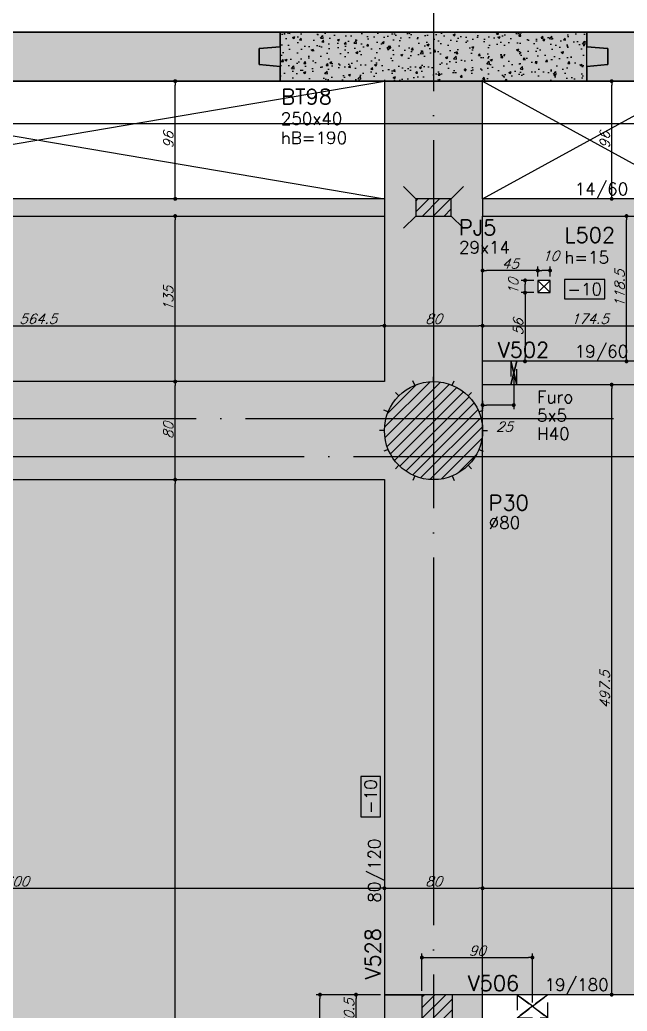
# Model space of a CAD drawing. Header units: millimetres. Extents: x -4245 to 5400, y -2094 to 2406.
# Drawn here: x -2277 to -1782, y 891 to 1699 of the extents above; entities that cross this region are included whole.
import ezdxf
from ezdxf.enums import TextEntityAlignment as Align

# ---------------------------------------------------------------- set-up
doc = ezdxf.new("R2010")
doc.units = ezdxf.units.MM
doc.header["$LTSCALE"] = 50
doc.linetypes.add('EIXO', pattern=[6.8, 6, -0.4, 0, -0.4])
doc.linetypes.add('HIDDEN', pattern=[0.375, 0.25, -0.125])
for name, color, linetype in [('F-BLOCOS', 3, 'Continuous'), ('F-BLOCOS-DIM', 2, 'Continuous'), ('F-BLOCOS-HACH', 1, 'Continuous'), ('F-BLOCOS-NOME', 3, 'Continuous'), ('F-COTAS', 106, 'Continuous'), ('F-COTAS-FUROS', 50, 'Continuous'), ('F-EIXO', 12, 'EIXO'), ('F-FURO-PAREDE', 2, 'HIDDEN'), ('F-FURO-PAREDE-TEXTOS', 2, 'Continuous'), ('F-LAJES-DIM', 2, 'Continuous'), ('F-LAJES-NOME', 4, 'Continuous'), ('F-PILARES-DIM', 172, 'Continuous'), ('F-PILARES-HACH', 174, 'Continuous'), ('F-PILARES-N', 170, 'Continuous'), ('F-PILARES-NASCE', 4, 'Continuous'), ('F-PILARES-NOME', 170, 'Continuous'), ('F-PILARES-S', 170, 'Continuous'), ('F-SOLIDO-EST', 252, 'Continuous'), ('F-TEXTO', 6, 'Continuous'), ('F-VIGAS', 3, 'Continuous'), ('F-VIGAS-DIM', 2, 'Continuous'), ('F-VIGAS-NOME', 4, 'Continuous'), ('F-VÃO', 1, 'Continuous')]:
    doc.layers.add(name, color=color, linetype=linetype)
doc.layers.add('F-DESNIVEL-3', color=7, linetype='Continuous', true_color=0xd5c7ff)
doc.styles.add('CP-TEXT-INCL', font='simplex.shx', dxfattribs={"oblique": 20})
doc.styles.add('MCP', font='simplex.shx')
doc.styles.add('ROMANS', font='simplex.shx')
doc.dimstyles.new('CP-COTAS-50', dxfattribs={"dimscale": 0.64, "dimtxt": 12.5, "dimasz": 5, "dimexe": 5, "dimexo": 5, "dimgap": 2.5, "dimtad": 1, "dimdec": 1, "dimdsep": 46, "dimtxsty": 'CP-TEXT-INCL', "dimblk1": 'DOT', "dimblk2": 'DOT', "dimsah": 1, "dimcen": 9, "dimclrd": 256, "dimclre": 256, "dimclrt": 256, "dimadec": 0, "dimazin": 0, "dimtfac": 1, "dimtdec": 1, "dimtmove": 2, "dimatfit": 3, "dimldrblk": 'DOT', "dimfxl": 0, "dimtolj": 1, "dimarcsym": 0})
pattern_1 = [(45, (0, 5000), (-4.419417, 4.419417), [])]

# ---------------------------------------------------------------- blocks, each defined once
blk = doc.blocks.new('*U37')
at = {"layer": 'F-LAJES-DIM', "color": 1}
blk.add_lwpolyline([(0, 0), (33, 0), (33, 16), (0, 16)], close=True, dxfattribs=at)
at = {"layer": 'F-LAJES-DIM', "style": 'MCP'}
blk.add_attdef('DIM', text='', height=10, dxfattribs=at).set_placement((16.5, 8), align=Align.MIDDLE_CENTER)
blk = doc.blocks.new('*U18')
at = {"layer": 'F-VIGAS-DIM', "color": 1}
blk.add_lwpolyline([(0, 0), (33, 0), (33, 16), (0, 16)], close=True, dxfattribs=at)
at = {"layer": 'F-VIGAS-DIM', "style": 'MCP'}
blk.add_attdef('DIM', text='', height=10, dxfattribs=at).set_placement((16.5, 8), align=Align.MIDDLE_CENTER)
blk = doc.blocks.new('*U23')
at = {"layer": 'F-EIXO'}
blk.add_line((0, 0), (7397, 0), dxfattribs=at)
at = {"layer": 'F-TEXTO', "style": 'ROMANS'}
blk.add_attdef('EIXO', text='', height=17.5, dxfattribs=at).set_placement((-28.2072, 0), align=Align.MIDDLE_CENTER)
blk = doc.blocks.new('*U29')
at = {"layer": 'F-EIXO'}
blk.add_line((0, 0), (7484.954, 0), dxfattribs=at)
at = {"layer": 'F-TEXTO', "style": 'ROMANS'}
blk.add_attdef('EIXO', text='', height=17.5, dxfattribs=at).set_placement((-28.2072, 0), align=Align.MIDDLE_CENTER)
blk = doc.blocks.new('*U32')
at = {"layer": 'F-EIXO'}
blk.add_line((0, 0), (0, -3477.88), dxfattribs=at)
at = {"layer": 'F-TEXTO', "style": 'ROMANS'}
blk.add_attdef('EIXO', text='', height=17.5, rotation=360, dxfattribs=at).set_placement((0, 28.21), align=Align.MIDDLE_CENTER)
blk = doc.blocks.new('*U28')
at = {"layer": 'F-EIXO'}
blk.add_line((0, 0), (7378.18, 0), dxfattribs=at)
at = {"layer": 'F-TEXTO', "style": 'ROMANS'}
blk.add_attdef('EIXO', text='', height=17.5, dxfattribs=at).set_placement((-28.21, 0), align=Align.MIDDLE_CENTER)
blk = doc.blocks.new('_DOT')
at = {"color": 0, "linetype": 'ByBlock'}
blk.add_line((-0.5, 0), (-1, 0), dxfattribs=at)
at = {"color": 0, "linetype": 'ByBlock', "const_width": 0.5}
blk.add_lwpolyline([(-0.25, 0, 1), (0.25, 0, 1)], format="xyb", close=True, dxfattribs=at)
blk = doc.blocks.new('*D70')
at = {"layer": 'DEFPOINTS', "color": 0, "linetype": 'Continuous', "transparency": 16777216}
for p in [(-2150.51, 1324.5), (-2150.51, 1324.5), (-2150.51, 400)]:
    blk.add_point(p, dxfattribs=at)
at = {"layer": 'F-COTAS', "linetype": 'Continuous', "lineweight": -2, "transparency": 16777216}
blk.add_line((-2150.51, 403.2), (-2150.51, 1321.3), dxfattribs=at)
at = {"layer": 'F-COTAS', "linetype": 'Continuous', "lineweight": -2, "transparency": 16777216, "xscale": 3.2, "yscale": 3.2, "zscale": 3.2}
for p, rotation in [((-2150.51, 1324.5), 90), ((-2150.51, 400), 270)]:
    blk.add_blockref('_DOT', p, dxfattribs=dict(at, rotation=rotation))
at = {"layer": 'F-COTAS', "linetype": 'Continuous', "transparency": 16777216, "insert": (-2156.11, 862.25), "char_height": 8, "attachment_point": 5, "rotation": 90, "style": 'CP-TEXT-INCL'}
blk.add_mtext('\\A1;924.5', dxfattribs=at)
blk = doc.blocks.new('*D71')
at = {"layer": 'DEFPOINTS', "color": 0, "linetype": 'Continuous', "transparency": 16777216}
for p in [(-2150.51, 1404.5), (-2150.51, 1404.5), (-2150.51, 1324.5)]:
    blk.add_point(p, dxfattribs=at)
at = {"layer": 'F-COTAS', "linetype": 'Continuous', "lineweight": -2, "transparency": 16777216}
blk.add_line((-2150.51, 1327.7), (-2150.51, 1401.3), dxfattribs=at)
at = {"layer": 'F-COTAS', "linetype": 'Continuous', "lineweight": -2, "transparency": 16777216, "xscale": 3.2, "yscale": 3.2, "zscale": 3.2}
for p, rotation in [((-2150.51, 1404.5), 90), ((-2150.51, 1324.5), 270)]:
    blk.add_blockref('_DOT', p, dxfattribs=dict(at, rotation=rotation))
at = {"layer": 'F-COTAS', "linetype": 'Continuous', "transparency": 16777216, "insert": (-2156.11, 1364.5), "char_height": 8, "attachment_point": 5, "rotation": 90, "style": 'CP-TEXT-INCL'}
blk.add_mtext('\\A1;80', dxfattribs=at)
blk = doc.blocks.new('*D72')
at = {"layer": 'DEFPOINTS', "color": 0, "linetype": 'Continuous', "transparency": 16777216}
for p in [(-2150.51, 1539.5), (-2150.51, 1539.5), (-2150.51, 1404.5)]:
    blk.add_point(p, dxfattribs=at)
at = {"layer": 'F-COTAS', "linetype": 'Continuous', "lineweight": -2, "transparency": 16777216}
blk.add_line((-2150.51, 1407.7), (-2150.51, 1536.3), dxfattribs=at)
at = {"layer": 'F-COTAS', "linetype": 'Continuous', "lineweight": -2, "transparency": 16777216, "xscale": 3.2, "yscale": 3.2, "zscale": 3.2}
for p, rotation in [((-2150.51, 1539.5), 90), ((-2150.51, 1404.5), 270)]:
    blk.add_blockref('_DOT', p, dxfattribs=dict(at, rotation=rotation))
at = {"layer": 'F-COTAS', "linetype": 'Continuous', "transparency": 16777216, "insert": (-2156.11, 1472), "char_height": 8, "attachment_point": 5, "rotation": 90, "style": 'CP-TEXT-INCL'}
blk.add_mtext('\\A1;135', dxfattribs=at)
blk = doc.blocks.new('*D73')
at = {"layer": 'DEFPOINTS', "color": 0, "linetype": 'Continuous', "transparency": 16777216}
for p in [(-2150.51, 1649.5), (-2150.51, 1649.5), (-2150.51, 1553.5)]:
    blk.add_point(p, dxfattribs=at)
at = {"layer": 'F-COTAS', "linetype": 'Continuous', "lineweight": -2, "transparency": 16777216}
blk.add_line((-2150.51, 1556.7), (-2150.51, 1646.3), dxfattribs=at)
at = {"layer": 'F-COTAS', "linetype": 'Continuous', "lineweight": -2, "transparency": 16777216, "xscale": 3.2, "yscale": 3.2, "zscale": 3.2}
for p, rotation in [((-2150.51, 1649.5), 90), ((-2150.51, 1553.5), 270)]:
    blk.add_blockref('_DOT', p, dxfattribs=dict(at, rotation=rotation))
at = {"layer": 'F-COTAS', "linetype": 'Continuous', "transparency": 16777216, "insert": (-2156.11, 1601.5), "char_height": 8, "attachment_point": 5, "rotation": 90, "style": 'CP-TEXT-INCL'}
blk.add_mtext('\\A1;96', dxfattribs=at)
blk = doc.blocks.new('*D80')
at = {"layer": 'DEFPOINTS', "color": 0, "linetype": 'Continuous', "transparency": 16777216}
for p in [(-1794.79, 1402), (-1794.79, 1402), (-1794.79, 904.5)]:
    blk.add_point(p, dxfattribs=at)
at = {"layer": 'F-COTAS', "linetype": 'Continuous', "lineweight": -2, "transparency": 16777216}
blk.add_line((-1794.79, 907.7), (-1794.79, 1398.8), dxfattribs=at)
at = {"layer": 'F-COTAS', "linetype": 'Continuous', "lineweight": -2, "transparency": 16777216, "xscale": 3.2, "yscale": 3.2, "zscale": 3.2}
for p, rotation in [((-1794.79, 1402), 90), ((-1794.79, 904.5), 270)]:
    blk.add_blockref('_DOT', p, dxfattribs=dict(at, rotation=rotation))
at = {"layer": 'F-COTAS', "linetype": 'Continuous', "transparency": 16777216, "insert": (-1800.39, 1153.25), "char_height": 8, "attachment_point": 5, "rotation": 90, "style": 'CP-TEXT-INCL'}
blk.add_mtext('\\A1;497.5', dxfattribs=at)
blk = doc.blocks.new('*D81')
at = {"layer": 'DEFPOINTS', "color": 0, "linetype": 'Continuous', "transparency": 16777216}
for p in [(-1782.74, 1539.5), (-1782.74, 1539.5), (-1782.74, 1421)]:
    blk.add_point(p, dxfattribs=at)
at = {"layer": 'F-COTAS', "linetype": 'Continuous', "lineweight": -2, "transparency": 16777216}
blk.add_line((-1782.74, 1424.2), (-1782.74, 1536.3), dxfattribs=at)
at = {"layer": 'F-COTAS', "linetype": 'Continuous', "lineweight": -2, "transparency": 16777216, "xscale": 3.2, "yscale": 3.2, "zscale": 3.2}
for p, rotation in [((-1782.74, 1539.5), 90), ((-1782.74, 1421), 270)]:
    blk.add_blockref('_DOT', p, dxfattribs=dict(at, rotation=rotation))
at = {"layer": 'F-COTAS', "linetype": 'Continuous', "transparency": 16777216, "insert": (-1788.34, 1480.25), "char_height": 8, "attachment_point": 5, "rotation": 90, "style": 'CP-TEXT-INCL'}
blk.add_mtext('\\A1;118.5', dxfattribs=at)
blk = doc.blocks.new('*D82')
at = {"layer": 'DEFPOINTS', "color": 0, "linetype": 'Continuous', "transparency": 16777216}
for p in [(-1794.79, 1649.5), (-1794.79, 1649.5), (-1794.79, 1553.5)]:
    blk.add_point(p, dxfattribs=at)
at = {"layer": 'F-COTAS', "linetype": 'Continuous', "lineweight": -2, "transparency": 16777216}
blk.add_line((-1794.79, 1556.7), (-1794.79, 1646.3), dxfattribs=at)
at = {"layer": 'F-COTAS', "linetype": 'Continuous', "lineweight": -2, "transparency": 16777216, "xscale": 3.2, "yscale": 3.2, "zscale": 3.2}
for p, rotation in [((-1794.79, 1649.5), 90), ((-1794.79, 1553.5), 270)]:
    blk.add_blockref('_DOT', p, dxfattribs=dict(at, rotation=rotation))
at = {"layer": 'F-COTAS', "linetype": 'Continuous', "transparency": 16777216, "insert": (-1800.39, 1601.5), "char_height": 8, "attachment_point": 5, "rotation": 90, "style": 'CP-TEXT-INCL'}
blk.add_mtext('\\A1;96', dxfattribs=at)
blk = doc.blocks.new('*D94')
at = {"layer": 'DEFPOINTS', "color": 0, "linetype": 'Continuous', "transparency": 16777216}
for p in [(-2580, 991.31), (-1980, 991.31), (-1980, 991.31)]:
    blk.add_point(p, dxfattribs=at)
at = {"layer": 'F-COTAS', "linetype": 'Continuous', "lineweight": -2, "transparency": 16777216}
blk.add_line((-2576.8, 991.31), (-1983.2, 991.31), dxfattribs=at)
at = {"layer": 'F-COTAS', "linetype": 'Continuous', "lineweight": -2, "transparency": 16777216, "xscale": 3.2, "yscale": 3.2, "zscale": 3.2, "rotation": 180}
blk.add_blockref('_DOT', (-2580, 991.31), dxfattribs=at)
at = {"layer": 'F-COTAS', "linetype": 'Continuous', "lineweight": -2, "transparency": 16777216, "xscale": 3.2, "yscale": 3.2, "zscale": 3.2}
blk.add_blockref('_DOT', (-1980, 991.31), dxfattribs=at)
at = {"layer": 'F-COTAS', "linetype": 'Continuous', "transparency": 16777216, "insert": (-2280, 996.91), "char_height": 8, "attachment_point": 5, "style": 'CP-TEXT-INCL'}
blk.add_mtext('\\A1;600', dxfattribs=at)
blk = doc.blocks.new('*D95')
at = {"layer": 'DEFPOINTS', "color": 0, "linetype": 'Continuous', "transparency": 16777216}
for p in [(-1980, 991.31), (-1900, 991.31), (-1900, 991.31)]:
    blk.add_point(p, dxfattribs=at)
at = {"layer": 'F-COTAS', "linetype": 'Continuous', "lineweight": -2, "transparency": 16777216}
blk.add_line((-1976.8, 991.31), (-1903.2, 991.31), dxfattribs=at)
at = {"layer": 'F-COTAS', "linetype": 'Continuous', "lineweight": -2, "transparency": 16777216, "xscale": 3.2, "yscale": 3.2, "zscale": 3.2, "rotation": 180}
blk.add_blockref('_DOT', (-1980, 991.31), dxfattribs=at)
at = {"layer": 'F-COTAS', "linetype": 'Continuous', "lineweight": -2, "transparency": 16777216, "xscale": 3.2, "yscale": 3.2, "zscale": 3.2}
blk.add_blockref('_DOT', (-1900, 991.31), dxfattribs=at)
at = {"layer": 'F-COTAS', "linetype": 'Continuous', "transparency": 16777216, "insert": (-1940, 996.91), "char_height": 8, "attachment_point": 5, "style": 'CP-TEXT-INCL'}
blk.add_mtext('\\A1;80', dxfattribs=at)
blk = doc.blocks.new('*D96')
at = {"layer": 'DEFPOINTS', "color": 0, "linetype": 'Continuous', "transparency": 16777216}
for p in [(-1900, 991.31), (-1239, 991.31), (-1239, 991.31)]:
    blk.add_point(p, dxfattribs=at)
at = {"layer": 'F-COTAS', "linetype": 'Continuous', "lineweight": -2, "transparency": 16777216}
blk.add_line((-1896.8, 991.31), (-1242.2, 991.31), dxfattribs=at)
at = {"layer": 'F-COTAS', "linetype": 'Continuous', "lineweight": -2, "transparency": 16777216, "xscale": 3.2, "yscale": 3.2, "zscale": 3.2, "rotation": 180}
blk.add_blockref('_DOT', (-1900, 991.31), dxfattribs=at)
at = {"layer": 'F-COTAS', "linetype": 'Continuous', "lineweight": -2, "transparency": 16777216, "xscale": 3.2, "yscale": 3.2, "zscale": 3.2}
blk.add_blockref('_DOT', (-1239, 991.31), dxfattribs=at)
at = {"layer": 'F-COTAS', "linetype": 'Continuous', "transparency": 16777216, "insert": (-1569.5, 996.91), "char_height": 8, "attachment_point": 5, "style": 'CP-TEXT-INCL'}
blk.add_mtext('\\A1;661', dxfattribs=at)
blk = doc.blocks.new('*D101')
at = {"layer": 'DEFPOINTS', "color": 0, "linetype": 'Continuous', "transparency": 16777216}
for p in [(-2544.5, 1450.02), (-1980, 1450.02), (-1980, 1450.02)]:
    blk.add_point(p, dxfattribs=at)
at = {"layer": 'F-COTAS', "linetype": 'Continuous', "lineweight": -2, "transparency": 16777216}
blk.add_line((-2541.3, 1450.02), (-1983.2, 1450.02), dxfattribs=at)
at = {"layer": 'F-COTAS', "linetype": 'Continuous', "lineweight": -2, "transparency": 16777216, "xscale": 3.2, "yscale": 3.2, "zscale": 3.2, "rotation": 180}
blk.add_blockref('_DOT', (-2544.5, 1450.02), dxfattribs=at)
at = {"layer": 'F-COTAS', "linetype": 'Continuous', "lineweight": -2, "transparency": 16777216, "xscale": 3.2, "yscale": 3.2, "zscale": 3.2}
blk.add_blockref('_DOT', (-1980, 1450.02), dxfattribs=at)
at = {"layer": 'F-COTAS', "linetype": 'Continuous', "transparency": 16777216, "insert": (-2262.25, 1455.62), "char_height": 8, "attachment_point": 5, "style": 'CP-TEXT-INCL'}
blk.add_mtext('\\A1;564.5', dxfattribs=at)
blk = doc.blocks.new('*D102')
at = {"layer": 'DEFPOINTS', "color": 0, "linetype": 'Continuous', "transparency": 16777216}
for p in [(-1980, 1450.02), (-1900, 1450.02), (-1900, 1450.02)]:
    blk.add_point(p, dxfattribs=at)
at = {"layer": 'F-COTAS', "linetype": 'Continuous', "lineweight": -2, "transparency": 16777216}
blk.add_line((-1976.8, 1450.02), (-1903.2, 1450.02), dxfattribs=at)
at = {"layer": 'F-COTAS', "linetype": 'Continuous', "lineweight": -2, "transparency": 16777216, "xscale": 3.2, "yscale": 3.2, "zscale": 3.2, "rotation": 180}
blk.add_blockref('_DOT', (-1980, 1450.02), dxfattribs=at)
at = {"layer": 'F-COTAS', "linetype": 'Continuous', "lineweight": -2, "transparency": 16777216, "xscale": 3.2, "yscale": 3.2, "zscale": 3.2}
blk.add_blockref('_DOT', (-1900, 1450.02), dxfattribs=at)
at = {"layer": 'F-COTAS', "linetype": 'Continuous', "transparency": 16777216, "insert": (-1940, 1455.62), "char_height": 8, "attachment_point": 5, "style": 'CP-TEXT-INCL'}
blk.add_mtext('\\A1;80', dxfattribs=at)
blk = doc.blocks.new('*D103')
at = {"layer": 'DEFPOINTS', "color": 0, "linetype": 'Continuous', "transparency": 16777216}
for p in [(-1900, 1450.02), (-1725.5, 1450.02), (-1725.5, 1450.02)]:
    blk.add_point(p, dxfattribs=at)
at = {"layer": 'F-COTAS', "linetype": 'Continuous', "lineweight": -2, "transparency": 16777216}
blk.add_line((-1896.8, 1450.02), (-1728.7, 1450.02), dxfattribs=at)
at = {"layer": 'F-COTAS', "linetype": 'Continuous', "lineweight": -2, "transparency": 16777216, "xscale": 3.2, "yscale": 3.2, "zscale": 3.2, "rotation": 180}
blk.add_blockref('_DOT', (-1900, 1450.02), dxfattribs=at)
at = {"layer": 'F-COTAS', "linetype": 'Continuous', "lineweight": -2, "transparency": 16777216, "xscale": 3.2, "yscale": 3.2, "zscale": 3.2}
blk.add_blockref('_DOT', (-1725.5, 1450.02), dxfattribs=at)
at = {"layer": 'F-COTAS', "linetype": 'Continuous', "transparency": 16777216, "insert": (-1812.75, 1455.62), "char_height": 8, "attachment_point": 5, "style": 'CP-TEXT-INCL'}
blk.add_mtext('\\A1;174.5', dxfattribs=at)
blk = doc.blocks.new('*D121')
at = {"layer": 'DEFPOINTS', "color": 0, "transparency": 16777216}
for p in [(-2032.52, 904.5), (-1980, 904.5), (-1980, 784.5)]:
    blk.add_point(p, dxfattribs=at)
at = {"layer": 'F-COTAS', "lineweight": -2, "transparency": 16777216}
for p, q in [((-1983.2, 904.5), (-2035.72, 904.5)), ((-2032.52, 787.7), (-2032.52, 901.3)), ((-1983.2, 784.5), (-2035.72, 784.5))]:
    blk.add_line(p, q, dxfattribs=at)
at = {"layer": 'F-COTAS', "lineweight": -2, "transparency": 16777216, "xscale": 3.2, "yscale": 3.2, "zscale": 3.2}
for p, rotation in [((-2032.52, 904.5), 90), ((-2032.52, 784.5), 270)]:
    blk.add_blockref('_DOT', p, dxfattribs=dict(at, rotation=rotation))
at = {"layer": 'F-COTAS', "transparency": 16777216, "insert": (-2038.12, 844.5), "char_height": 8, "attachment_point": 5, "rotation": 90, "style": 'CP-TEXT-INCL'}
blk.add_mtext('\\A1;120', dxfattribs=at)
blk = doc.blocks.new('*D122')
at = {"layer": 'DEFPOINTS', "color": 0, "transparency": 16777216}
for p in [(-2003.14, 904.5), (-1998.31, 904.5), (-1998.31, 874)]:
    blk.add_point(p, dxfattribs=at)
at = {"layer": 'F-COTAS', "lineweight": -2, "transparency": 16777216}
for p, q in [((-2001.51, 904.5), (-2006.34, 904.5)), ((-2003.14, 877.2), (-2003.14, 901.3)), ((-2001.51, 874), (-2006.34, 874))]:
    blk.add_line(p, q, dxfattribs=at)
at = {"layer": 'F-COTAS', "lineweight": -2, "transparency": 16777216, "xscale": 3.2, "yscale": 3.2, "zscale": 3.2}
for p, rotation in [((-2003.14, 904.5), 90), ((-2003.14, 874), 270)]:
    blk.add_blockref('_DOT', p, dxfattribs=dict(at, rotation=rotation))
at = {"layer": 'F-COTAS', "transparency": 16777216, "insert": (-2008.74, 889.25), "char_height": 8, "attachment_point": 5, "rotation": 90, "style": 'CP-TEXT-INCL'}
blk.add_mtext('\\A1;30.5', dxfattribs=at)
blk = doc.blocks.new('*U168')
at = {"layer": 'F-VÃO'}
for p, q in [((0, 0), (10, 10)), ((0, 10), (10, 0))]:
    blk.add_line(p, q, dxfattribs=at)
at = {"layer": 'F-VÃO', "color": 3}
blk.add_lwpolyline([(0, 0), (10, 0), (10, 10), (0, 10)], close=True, dxfattribs=at)
blk = doc.blocks.new('*D217')
at = {"layer": 'DEFPOINTS', "color": 0, "transparency": 16777216}
for p in [(-1900, 1495.05), (-1900, 1487), (-1855, 1487)]:
    blk.add_point(p, dxfattribs=at)
at = {"layer": 'F-COTAS-FUROS', "lineweight": -2, "transparency": 16777216}
for p, q in [((-1900, 1490.2), (-1900, 1498.25)), ((-1855, 1490.2), (-1855, 1498.25)), ((-1858.2, 1495.05), (-1896.8, 1495.05))]:
    blk.add_line(p, q, dxfattribs=at)
at = {"layer": 'F-COTAS-FUROS', "lineweight": -2, "transparency": 16777216, "xscale": 3.2, "yscale": 3.2, "zscale": 3.2, "rotation": 180}
blk.add_blockref('_DOT', (-1900, 1495.05), dxfattribs=at)
at = {"layer": 'F-COTAS-FUROS', "lineweight": -2, "transparency": 16777216, "xscale": 3.2, "yscale": 3.2, "zscale": 3.2}
blk.add_blockref('_DOT', (-1855, 1495.05), dxfattribs=at)
at = {"layer": 'F-COTAS-FUROS', "transparency": 16777216, "insert": (-1877.5, 1500.65), "char_height": 8, "attachment_point": 5, "style": 'CP-TEXT-INCL'}
blk.add_mtext('\\A1;45', dxfattribs=at)
blk = doc.blocks.new('*D218')
at = {"layer": 'DEFPOINTS', "color": 0, "transparency": 16777216}
for p in [(-1855, 1495.05), (-1855, 1487), (-1845, 1487)]:
    blk.add_point(p, dxfattribs=at)
at = {"layer": 'F-COTAS-FUROS', "lineweight": -2, "transparency": 16777216}
for p, q in [((-1855, 1490.2), (-1855, 1498.25)), ((-1845, 1490.2), (-1845, 1498.25)), ((-1848.2, 1495.05), (-1851.8, 1495.05))]:
    blk.add_line(p, q, dxfattribs=at)
at = {"layer": 'F-COTAS-FUROS', "lineweight": -2, "transparency": 16777216, "xscale": 3.2, "yscale": 3.2, "zscale": 3.2, "rotation": 180}
blk.add_blockref('_DOT', (-1855, 1495.05), dxfattribs=at)
at = {"layer": 'F-COTAS-FUROS', "lineweight": -2, "transparency": 16777216, "xscale": 3.2, "yscale": 3.2, "zscale": 3.2}
blk.add_blockref('_DOT', (-1845, 1495.05), dxfattribs=at)
at = {"layer": 'F-COTAS-FUROS', "transparency": 16777216, "insert": (-1844.66, 1507.05), "char_height": 8, "attachment_point": 5, "style": 'CP-TEXT-INCL'}
blk.add_mtext('\\A1;10', dxfattribs=at)
blk = doc.blocks.new('*D219')
at = {"layer": 'DEFPOINTS', "color": 0, "transparency": 16777216}
for p in [(-1855, 1477), (-1865.42, 1421), (-1861.54, 1421)]:
    blk.add_point(p, dxfattribs=at)
at = {"layer": 'F-COTAS-FUROS', "lineweight": -2, "transparency": 16777216}
for p, q in [((-1858.2, 1477), (-1868.62, 1477)), ((-1865.42, 1473.8), (-1865.42, 1424.2)), ((-1864.74, 1421), (-1868.62, 1421))]:
    blk.add_line(p, q, dxfattribs=at)
at = {"layer": 'F-COTAS-FUROS', "lineweight": -2, "transparency": 16777216, "xscale": 3.2, "yscale": 3.2, "zscale": 3.2}
for p, rotation in [((-1865.42, 1477), 90), ((-1865.42, 1421), 270)]:
    blk.add_blockref('_DOT', p, dxfattribs=dict(at, rotation=rotation))
at = {"layer": 'F-COTAS-FUROS', "transparency": 16777216, "insert": (-1871.02, 1449), "char_height": 8, "attachment_point": 5, "rotation": 90, "style": 'CP-TEXT-INCL'}
blk.add_mtext('\\A1;56', dxfattribs=at)
blk = doc.blocks.new('*D220')
at = {"layer": 'DEFPOINTS', "color": 0, "transparency": 16777216}
for p in [(-1865.42, 1487), (-1855, 1487), (-1855, 1477)]:
    blk.add_point(p, dxfattribs=at)
at = {"layer": 'F-COTAS-FUROS', "lineweight": -2, "transparency": 16777216}
for p, q in [((-1858.2, 1487), (-1868.62, 1487)), ((-1865.42, 1480.2), (-1865.42, 1483.8)), ((-1858.2, 1477), (-1868.62, 1477))]:
    blk.add_line(p, q, dxfattribs=at)
at = {"layer": 'F-COTAS-FUROS', "lineweight": -2, "transparency": 16777216, "xscale": 3.2, "yscale": 3.2, "zscale": 3.2}
for p, rotation in [((-1865.42, 1487), 90), ((-1865.42, 1477), 270)]:
    blk.add_blockref('_DOT', p, dxfattribs=dict(at, rotation=rotation))
at = {"layer": 'F-COTAS-FUROS', "transparency": 16777216, "insert": (-1875.02, 1482), "char_height": 8, "attachment_point": 5, "rotation": 90, "style": 'CP-TEXT-INCL'}
blk.add_mtext('\\A1;10', dxfattribs=at)
blk = doc.blocks.new('*D235')
at = {"layer": 'DEFPOINTS', "color": 0, "transparency": 16777216}
for p in [(-1859.41, 934.81), (-1949.5, 904.5), (-1859.41, 895)]:
    blk.add_point(p, dxfattribs=at)
at = {"layer": 'F-COTAS-FUROS', "lineweight": -2, "transparency": 16777216}
for p, q in [((-1949.5, 907.7), (-1949.5, 938.01)), ((-1859.41, 898.2), (-1859.41, 938.01)), ((-1946.3, 934.81), (-1862.61, 934.81))]:
    blk.add_line(p, q, dxfattribs=at)
at = {"layer": 'F-COTAS-FUROS', "lineweight": -2, "transparency": 16777216, "xscale": 3.2, "yscale": 3.2, "zscale": 3.2, "rotation": 180}
blk.add_blockref('_DOT', (-1949.5, 934.81), dxfattribs=at)
at = {"layer": 'F-COTAS-FUROS', "lineweight": -2, "transparency": 16777216, "xscale": 3.2, "yscale": 3.2, "zscale": 3.2}
blk.add_blockref('_DOT', (-1859.41, 934.81), dxfattribs=at)
at = {"layer": 'F-COTAS-FUROS', "transparency": 16777216, "insert": (-1904.45, 940.41), "char_height": 8, "attachment_point": 5, "style": 'CP-TEXT-INCL'}
blk.add_mtext('\\A1;90', dxfattribs=at)
blk = doc.blocks.new('*D236')
at = {"layer": 'DEFPOINTS', "color": 0, "transparency": 16777216}
for p in [(-1874.62, 1411.5), (-1900, 1391.98), (-1900, 1385.3)]:
    blk.add_point(p, dxfattribs=at)
at = {"layer": 'F-COTAS-FUROS', "lineweight": -2, "transparency": 16777216}
for p, q in [((-1874.62, 1408.3), (-1874.62, 1382.1)), ((-1900, 1388.78), (-1900, 1382.1)), ((-1877.82, 1385.3), (-1896.8, 1385.3))]:
    blk.add_line(p, q, dxfattribs=at)
at = {"layer": 'F-COTAS-FUROS', "lineweight": -2, "transparency": 16777216, "xscale": 3.2, "yscale": 3.2, "zscale": 3.2, "rotation": 180}
blk.add_blockref('_DOT', (-1900, 1385.3), dxfattribs=at)
at = {"layer": 'F-COTAS-FUROS', "lineweight": -2, "transparency": 16777216, "xscale": 3.2, "yscale": 3.2, "zscale": 3.2}
blk.add_blockref('_DOT', (-1874.62, 1385.3), dxfattribs=at)
at = {"layer": 'F-COTAS-FUROS', "transparency": 16777216, "insert": (-1882.33, 1367.7), "char_height": 8, "attachment_point": 5, "style": 'CP-TEXT-INCL'}
blk.add_mtext('\\A1;25', dxfattribs=at)

msp = doc.modelspace()

# ---------------------------------------------------------------- hatches: boundary and pattern name
at = {"layer": 'F-BLOCOS-HACH'}
h = msp.add_hatch(dxfattribs=at)
h.set_pattern_fill('AR-CONC', color=256, scale=0.1)
h.paths.add_polyline_path([(-1815, 1649.5), (-1815, 1689.5), (-2065, 1689.5), (-2065, 1649.5)])
h = msp.add_hatch(dxfattribs=at)
h.set_pattern_fill('AR-CONC', color=256, scale=0.1)
h.paths.add_polyline_path([(-2540, 1409.5), (-2700, 1409.5), (-2700, 1364.5), (-2700, 1319.5), (-2540, 1319.5)])
h.paths.add_polyline_path([(-1900, 904.5), (-1980, 904.5), (-1980, 784.5), (-1900, 784.5)])
at = {"layer": 'F-DESNIVEL-3', "linetype": 'Continuous'}
h = msp.add_hatch(color=256, dxfattribs=at)
h.dxf.hatch_style = 1
h.paths.add_polyline_path([(-1725.5, 1504.5), (-1725.5, 1539.5), (-1900, 1539.5), (-1900, 1421), (-1725.5, 1421)])
h.paths.add_polyline_path([(-1845, 1477), (-1855, 1477), (-1855, 1487), (-1845, 1487)], flags=16)
at = {"layer": 'F-PILARES-HACH', "linetype": 'Continuous'}
h = msp.add_hatch(dxfattribs=at)
h.set_pattern_fill('ANSI31', color=256, scale=50, style=0)
h.set_pattern_definition(pattern_1)
h.paths.add_polyline_path([(-1954.5, 1539.5), (-1925.5, 1539.5), (-1925.5, 1553.5), (-1954.5, 1553.5)], flags=16)
h = msp.add_hatch(dxfattribs=at)
h.set_pattern_fill('ANSI31', color=256, scale=50)
h.set_pattern_definition(pattern_1)
edge = h.paths.add_edge_path()
edge.add_arc((-1940, 1364.5), 40, 0, 360)
h = msp.add_hatch(dxfattribs=at)
h.set_pattern_fill('ANSI31', color=256, scale=50, style=0)
h.set_pattern_definition(pattern_1)
h.paths.add_polyline_path([(-1949.5, 606.5), (-1924.5, 606.5), (-1924.5, 904.5), (-1949.5, 904.5)], flags=16)
at = {"layer": 'F-SOLIDO-EST'}
h = msp.add_hatch(color=256, dxfattribs=at)
h.dxf.hatch_style = 1
h.paths.add_polyline_path([(-2082, 1676), (-2065, 1677.5), (-2065, 1689.5), (-2540, 1689.5), (-2540, 1677.5), (-2557, 1676), (-2557, 1663), (-2540, 1661.5), (-2540, 1649.5), (-2065, 1649.5), (-2065, 1661.5), (-2082, 1663)])
h = msp.add_hatch(color=256, dxfattribs=at)
h.dxf.hatch_style = 1
h.paths.add_polyline_path([(-1798, 1676), (-1815, 1677.5), (-1815, 1689.5), (-2065, 1689.5), (-2065, 1677.5), (-2082, 1676), (-2082, 1663), (-2065, 1661.5), (-2065, 1649.5), (-1815, 1649.5), (-1815, 1661.5), (-1798, 1663)])
h = msp.add_hatch(color=256, dxfattribs=at)
h.dxf.hatch_style = 1
h.paths.add_polyline_path([(-1548, 1676), (-1565, 1677.5), (-1565, 1689.5), (-1815, 1689.5), (-1815, 1677.5), (-1798, 1676), (-1798, 1663), (-1815, 1661.5), (-1815, 1649.5), (-1565, 1649.5), (-1565, 1661.5), (-1548, 1663)])

# ---------------------------------------------------------------- linework, layer by layer
at = {"layer": 'F-BLOCOS', "color": 2, "linetype": 'Continuous'}
for points in [[(-1815, 1649.5), (-1815, 1689.5), (-2065, 1689.5), (-2065, 1649.5), (-1815, 1649.5)], [(-1900, 784.5), (-1900, 904.5), (-1980, 904.5), (-1980, 784.5), (-1900, 784.5)]]:
    msp.add_lwpolyline(points, dxfattribs=at)
at = {"layer": 'F-DESNIVEL-3', "linetype": 'Continuous'}
for points in [[(-1900, 1553.5), (-1900, 1649.5), (-1980, 1649.5)], [(-1900, 1553.5), (-1980, 1649.5), (-1980, 1553.5)], [(-2544.5, 1539.5), (-1980, 1539.5), (-1980, 1553.5)], [(-2544.5, 1539.5), (-1980, 1553.5), (-2544.5, 1553.5)], [(-1900, 1411.5), (-1900, 1553.5), (-1980, 1553.5)], [(-1900, 1411.5), (-1980, 1553.5), (-1980, 1411.5)], [(-1900, 1553.5), (-1980, 1553.5), (-1900, 1553.5)], [(-1900, 1539.5), (-1725.5, 1539.5), (-1725.5, 1553.5)], [(-1900, 1539.5), (-1725.5, 1553.5), (-1900, 1553.5)], [(-1900, 1539.5), (-1900, 1553.5), (-1900, 1539.5)], [(-2544.5, 1404.5), (-1980, 1411.5), (-1980, 1539.5)], [(-2544.5, 1404.5), (-1980, 1539.5), (-2544.5, 1404.5)], [(-2544.5, 1404.5), (-1980, 1539.5), (-2544.5, 1539.5)], [(-1900, 1539.5), (-1725.5, 1539.5), (-1900, 1539.5)], [(-1900, 1402), (-1718.5, 1402), (-1718.5, 1421)], [(-1900, 1402), (-1718.5, 1421), (-1900, 1421)], [(-1900, 1402), (-1900, 1421), (-1900, 1402)], [(-2544.5, 1404.5), (-1980, 1404.5), (-1980, 1411.5)], [(-2544.5, 1404.5), (-1980, 1411.5), (-2544.5, 1404.5)], [(-1900, 1364.5), (-1900, 1411.5), (-1980, 1411.5)], [(-1900, 1364.5), (-1980, 1411.5), (-1980, 1364.5)], [(-1900, 1411.5), (-1980, 1411.5), (-1900, 1411.5)], [(-2551.5, 1404.5), (-2551.5, 1379.6), (-1980, 1404.5)], [(-2551.5, 1379.6), (-2544.9, 1379.6), (-1980, 1404.5)], [(-1980, 1404.5), (-2544.9, 1379.6), (-1980, 1324.5)], [(-1718.5, 1402), (-1900, 1402), (-1722.5, 904.5)], [(-1900, 1402), (-1900, 1364.5), (-1722.5, 904.5)], [(-1900, 1402), (-1722.5, 904.5), (-1900, 1402)], [(-2544.9, 1379.6), (-2544.9, 1349.4), (-1980, 1324.5)], [(-1900, 1364.5), (-1980, 1364.5), (-1949.6, 904.6)], [(-1949.6, 904.6), (-1980, 1364.5), (-1949.6, 904.5)], [(-1980, 1364.5), (-1980, 904.5), (-1949.6, 904.5)], [(-1900, 1364.5), (-1980, 1364.5), (-1900, 1364.5)], [(-1924.4, 904.6), (-1900, 1364.5), (-1949.6, 904.6)], [(-1900, 904.5), (-1900, 1364.5), (-1924.4, 904.6)], [(-1900, 1364.5), (-1900, 904.5), (-1722.5, 904.5)], [(-1900, 1364.5), (-1722.5, 904.5), (-1900, 1364.5)], [(-1980, 1324.5), (-2544.9, 1349.4), (-2551.5, 1349.4)], [(-2551.5, 1349.4), (-2551.5, 1324.5), (-1980, 1324.5)], [(-2551.5, 1324.5), (-2580, 400), (-1949.5, 400)], [(-2551.5, 1324.5), (-1949.5, 400), (-2551.5, 1324.5)], [(-2551.5, 1324.5), (-1949.5, 400), (-1980, 904.5)], [(-2551.5, 1324.5), (-1980, 904.5), (-2551.5, 1324.5)], [(-2551.5, 1324.5), (-1980, 904.5), (-1980, 1324.5)], [(-2551.5, 1324.5), (-1980, 1324.5), (-2551.5, 1324.5)], [(-1949.5, 400), (-1949.5, 904.5), (-1980, 904.5)], [(-1949.5, 400), (-1980, 904.5), (-1949.5, 400)], [(-1949.5, 400), (-1949.5, 606.5), (-1949.5, 904.5)], [(-1949.5, 400), (-1949.5, 904.5), (-1949.5, 400)], [(-1924.4, 904.5), (-1900, 904.5), (-1924.4, 904.6)]]:
    msp.add_solid(points, dxfattribs=at)
at = {"layer": 'F-EIXO'}
msp.add_line((-3621.135, 1615), (3550.572, 1615), dxfattribs=at)
at = {"layer": 'F-FURO-PAREDE'}
for points in [[(-1874.617, 1411.5), (-1877.117, 1402), (-1872.117, 1402), (-1874.617, 1411.5), (-1872.117, 1402), (-1872.117, 1421), (-1874.617, 1411.5), (-1872.117, 1421), (-1877.117, 1421), (-1874.617, 1411.5), (-1877.117, 1421), (-1877.117, 1402), (-1874.617, 1411.5)], [(-1859.406, 895), (-1871.906, 885.5), (-1846.906, 885.5), (-1859.406, 895), (-1846.906, 885.5), (-1846.906, 904.5), (-1859.406, 895), (-1846.906, 904.5), (-1871.906, 904.5), (-1859.406, 895), (-1871.906, 904.5), (-1871.906, 885.5), (-1859.406, 895)]]:
    msp.add_lwpolyline(points, dxfattribs=at)
at = {"layer": 'F-PILARES-N', "linetype": 'Continuous'}
msp.add_lwpolyline([(-1954.5, 1539.5), (-1925.5, 1539.5), (-1925.5, 1553.5), (-1954.5, 1553.5), (-1954.5, 1539.5)], dxfattribs=at)
msp.add_circle((-1940, 1364.5), 40, dxfattribs=at)
at = {"layer": 'F-PILARES-NASCE', "linetype": 'Continuous'}
for p, q in [((-1954.5, 1553.5), (-1964.5, 1563.5)), ((-1925.5, 1553.5), (-1915.5, 1563.5)), ((-1954.5, 1539.5), (-1964.5, 1529.5)), ((-1925.5, 1539.5), (-1915.5, 1529.5)), ((-1940, 1404.5), (-1940, 1408.402)), ((-1955.307, 1401.455), (-1956.8, 1405.06)), ((-1924.693, 1401.455), (-1923.2, 1405.06)), ((-1968.284, 1392.784), (-1971.043, 1395.543)), ((-1911.716, 1392.784), (-1908.957, 1395.543)), ((-1976.955, 1379.807), (-1980.56, 1381.3)), ((-1903.045, 1379.807), (-1899.44, 1381.3)), ((-1980, 1364.5), (-1983.902, 1364.5)), ((-1900, 1364.5), (-1896.098, 1364.5)), ((-1976.955, 1349.193), (-1980.56, 1347.7)), ((-1903.045, 1349.193), (-1899.44, 1347.7)), ((-1968.284, 1336.216), (-1971.043, 1333.457)), ((-1911.716, 1336.216), (-1908.957, 1333.457)), ((-1955.307, 1327.545), (-1956.8, 1323.94)), ((-1924.693, 1327.545), (-1923.2, 1323.94)), ((-1940, 1324.5), (-1940, 1320.598))]:
    msp.add_line(p, q, dxfattribs=at)
at = {"layer": 'F-PILARES-S', "linetype": 'Continuous'}
msp.add_lwpolyline([(-1949.5, 606.5), (-1924.5, 606.5), (-1924.5, 904.5), (-1949.5, 904.5), (-1949.5, 606.5)], dxfattribs=at)
at = {"layer": 'F-VIGAS'}
for p, q in [((-2065, 1689.5), (-2540, 1689.5)), ((-2540, 1689.5), (-2065, 1689.5)), ((-1815, 1689.5), (-2065, 1689.5)), ((-2065, 1689.5), (-2065, 1677.5)), ((-2065, 1677.5), (-2065, 1689.5)), ((-2065, 1689.5), (-1815, 1689.5)), ((-2065, 1677.5), (-2065, 1689.5)), ((-2065, 1689.5), (-2065, 1677.5)), ((-1815, 1677.5), (-1815, 1689.5)), ((-1815, 1689.5), (-1815, 1677.5)), ((-1565, 1689.5), (-1815, 1689.5)), ((-1815, 1689.5), (-1815, 1677.5)), ((-1815, 1677.5), (-1815, 1689.5)), ((-1815, 1689.5), (-1565, 1689.5)), ((-2065, 1677.5), (-2082, 1676)), ((-2082, 1676), (-2065, 1677.5)), ((-2082, 1676), (-2065, 1677.5)), ((-2065, 1677.5), (-2082, 1676)), ((-2082, 1676), (-2082, 1663)), ((-2082, 1663), (-2082, 1676)), ((-2082, 1663), (-2082, 1676)), ((-2082, 1676), (-2082, 1663)), ((-1798, 1676), (-1815, 1677.5)), ((-1815, 1677.5), (-1798, 1676)), ((-1815, 1677.5), (-1798, 1676)), ((-1798, 1676), (-1815, 1677.5)), ((-1798, 1663), (-1798, 1676)), ((-1798, 1676), (-1798, 1663)), ((-1798, 1676), (-1798, 1663)), ((-1798, 1663), (-1798, 1676)), ((-2082, 1663), (-2065, 1661.5)), ((-2065, 1661.5), (-2082, 1663)), ((-2065, 1661.5), (-2082, 1663)), ((-2082, 1663), (-2065, 1661.5)), ((-2065, 1661.5), (-2065, 1649.5)), ((-2065, 1649.5), (-2065, 1661.5)), ((-2065, 1649.5), (-2065, 1661.5)), ((-2065, 1661.5), (-2065, 1649.5)), ((-1815, 1661.5), (-1798, 1663)), ((-1798, 1663), (-1815, 1661.5)), ((-1798, 1663), (-1815, 1661.5)), ((-1815, 1661.5), (-1798, 1663)), ((-1815, 1649.5), (-1815, 1661.5)), ((-1815, 1661.5), (-1815, 1649.5)), ((-1815, 1661.5), (-1815, 1649.5)), ((-1815, 1649.5), (-1815, 1661.5)), ((-2540, 1649.5), (-2065, 1649.5)), ((-2065, 1649.5), (-2540, 1649.5)), ((-2065, 1649.5), (-1815, 1649.5)), ((-1815, 1649.5), (-2065, 1649.5)), ((-1815, 1649.5), (-1565, 1649.5)), ((-1565, 1649.5), (-1815, 1649.5))]:
    msp.add_line(p, q, dxfattribs=at)
for points in [[(-1980, 1650.5), (-1980, 1553.5)], [(-1900, 1553.5), (-1900, 1650.5)], [(-1980, 1553.5), (-2544.5, 1553.5)], [(-1980, 1553.5), (-1980, 1539.5)], [(-1900, 1553.5), (-1900, 1539.5)], [(-1725.5, 1553.5), (-1900, 1553.5)], [(-2544.5, 1539.5), (-1980, 1539.5)], [(-1980, 1539.5), (-1980, 1411.5)], [(-1900, 1421), (-1900, 1539.5)], [(-1900, 1539.5), (-1725.5, 1539.5)], [(-1725.5, 1421), (-1900, 1421)], [(-1900, 1402), (-1900, 1421)], [(-1980, 1411.5), (-1980, 1404.5)], [(-1980, 1404.5), (-2544.5, 1404.5)], [(-1900, 1364.5), (-1900, 1402)], [(-1900, 1402), (-1718.5, 1402)], [(-1900, 904.5), (-1900, 1364.5)], [(-2551.5, 1324.5), (-1980, 1324.5)], [(-1980, 1324.5), (-1980, 904.5)], [(-1980, 904.5), (-1949.5, 904.5)], [(-1900, 904.5), (-1924.5, 904.5)], [(-1722.5, 904.5), (-1924.5, 904.5)]]:
    msp.add_lwpolyline(points, dxfattribs=at)
at = {"layer": 'F-VÃO'}
for p, q in [((-2544.5, 1553.5), (-1980, 1649.5)), ((-2544.5, 1649.5), (-1980, 1553.5)), ((-1900, 1553.5), (-1725.5, 1649.5)), ((-1900, 1649.5), (-1725.5, 1553.5))]:
    msp.add_line(p, q, dxfattribs=at)

# ---------------------------------------------------------------- block references
at = {"layer": 'F-EIXO', "linetype": 'Continuous'}
for name, p in [('*U32', (-1940, 1941.357)), ('*U28', (-3705.761, 1615)), ('*U29', (-3793.715, 1374.5)), ('*U23', (-3705.761, 1343.5))]:
    msp.add_blockref(name, p, dxfattribs=at)
at = {"layer": 'F-LAJES-DIM', "linetype": 'Continuous'}
msp.add_blockref('*U37', (-1833.313, 1471.845), dxfattribs=at).add_auto_attribs({'DIM': '-10'})
at = {"layer": 'F-VIGAS-DIM', "linetype": 'Continuous', "rotation": 90}
msp.add_blockref('*U18', (-1983.125, 1049.5), dxfattribs=at).add_auto_attribs({'DIM': '-10'})
at = {"layer": 'F-VÃO'}
msp.add_blockref('*U168', (-1855, 1477), dxfattribs=at)

# ---------------------------------------------------------------- texts
at = {"layer": 'F-BLOCOS-DIM', "linetype": 'Continuous', "style": 'MCP'}
for s, p in [('250x40', (-2064.416, 1623.882)), ('hB=190', (-2064.416, 1608.24))]:
    msp.add_text(s, height=10, dxfattribs=at).set_placement(p, align=Align.TOP_LEFT)
at = {"layer": 'F-BLOCOS-NOME', "linetype": 'Continuous', "style": 'MCP'}
msp.add_text('BT98', height=12.5, dxfattribs=at).set_placement((-2064.064, 1630.588))
at = {"layer": 'F-FURO-PAREDE-TEXTOS', "linetype": 'Continuous', "style": 'MCP'}
for s, p in [('Furo', (-1855.635, 1387)), ('5x5', (-1855.635, 1372)), ('H40', (-1855.635, 1357))]:
    msp.add_text(s, height=10, dxfattribs=at).set_placement(p)
at = {"layer": 'F-LAJES-DIM', "linetype": 'Continuous', "style": 'MCP'}
msp.add_text('h=15', height=10, dxfattribs=at).set_placement((-1833.313, 1500.745))
at = {"layer": 'F-LAJES-NOME', "linetype": 'Continuous', "style": 'MCP'}
msp.add_text('L502', height=12.5, dxfattribs=at).set_placement((-1833.313, 1517.745))
at = {"layer": 'F-PILARES-DIM', "linetype": 'Continuous', "style": 'MCP'}
for s, p in [('29x14', (-1919.25, 1508.875)), ('%%c80', (-1895.036, 1284.439))]:
    msp.add_text(s, height=10, dxfattribs=at).set_placement(p)
at = {"layer": 'F-PILARES-NOME', "linetype": 'Continuous', "style": 'MCP'}
for s, p in [('PJ5', (-1919.25, 1523.875)), ('P30', (-1895.036, 1299.439))]:
    msp.add_text(s, height=12.5, dxfattribs=at).set_placement(p)
at = {"layer": 'F-VIGAS-DIM', "linetype": 'Continuous', "style": 'MCP'}
for s, p in [('14/60', (-1825, 1556.625)), ('19/60', (-1825, 1424.125)), ('19/180', (-1849.5, 907.625))]:
    msp.add_text(s, height=10, dxfattribs=at).set_placement(p)
msp.add_text('80/120', height=10, rotation=90, dxfattribs=at).set_placement((-1983.125, 979.5))
at = {"layer": 'F-VIGAS-NOME', "linetype": 'Continuous', "style": 'MCP'}
for s, p in [('V502', (-1887.5, 1424.125)), ('V506', (-1912, 907.625))]:
    msp.add_text(s, height=12.5, dxfattribs=at).set_placement(p)
msp.add_text('V528', height=12.5, rotation=90, dxfattribs=at).set_placement((-1983.125, 917))

# ---------------------------------------------------------------- dimensions: what is measured, and where the dimension line sits
at = {"layer": 'F-COTAS', "linetype": 'Continuous'}
for base, p1, p2, angle, picture, middle in [((-2150.512, 1649.5), (-2150.512, 1553.5), (-2150.512, 1649.5), 270, '*D73', (-2156.112, 1601.5)), ((-1794.794, 1649.5), (-1794.794, 1553.5), (-1794.794, 1649.5), 270, '*D82', (-1800.394, 1601.5)), ((-2150.512, 1539.5), (-2150.512, 1404.5), (-2150.512, 1539.5), 270, '*D72', (-2156.112, 1472)), ((-1782.741, 1539.5), (-1782.741, 1421), (-1782.741, 1539.5), 270, '*D81', (-1788.341, 1480.25)), ((-1980, 1450.024), (-2544.5, 1450.024), (-1980, 1450.024), 180, '*D101', (-2262.25, 1455.624)), ((-1900, 1450.024), (-1980, 1450.024), (-1900, 1450.024), 180, '*D102', (-1940, 1455.624)), ((-1725.5, 1450.024), (-1900, 1450.024), (-1725.5, 1450.024), 180, '*D103', (-1812.75, 1455.624)), ((-2150.512, 1404.5), (-2150.512, 1324.5), (-2150.512, 1404.5), 270, '*D71', (-2156.112, 1364.5)), ((-1794.794, 1402), (-1794.794, 904.5), (-1794.794, 1402), 270, '*D80', (-1800.394, 1153.25)), ((-2150.512, 1324.5), (-2150.512, 400), (-2150.512, 1324.5), 270, '*D70', (-2156.112, 862.25)), ((-1980, 991.308), (-2580, 991.308), (-1980, 991.308), 180, '*D94', (-2280, 996.908)), ((-1900, 991.308), (-1980, 991.308), (-1900, 991.308), 180, '*D95', (-1940, 996.908)), ((-1239, 991.308), (-1900, 991.308), (-1239, 991.308), 180, '*D96', (-1569.5, 996.908))]:
    dim = msp.add_linear_dim(base=base, p1=p1, p2=p2, angle=angle, dimstyle='CP-COTAS-50', dxfattribs=at)
    dim.commit()
    dim.dimension.update_dxf_attribs({"geometry": picture, "text_midpoint": middle})
at = {"layer": 'F-COTAS'}
for base, p1, p2, picture, middle in [((-2032.524, 904.5), (-1980, 784.5), (-1980, 904.5), '*D121', (-2038.124, 844.5)), ((-2003.136, 904.5), (-1998.311, 874), (-1998.311, 904.5), '*D122', (-2008.736, 889.25))]:
    dim = msp.add_linear_dim(base=base, p1=p1, p2=p2, angle=90, dimstyle='CP-COTAS-50', dxfattribs=at)
    dim.commit()
    dim.dimension.update_dxf_attribs({"geometry": picture, "text_midpoint": middle})
at = {"layer": 'F-COTAS-FUROS'}
for base, p1, p2, picture, middle in [((-1855, 1495.051), (-1845, 1487), (-1855, 1487), '*D218', (-1844.659, 1507.051)), ((-1900, 1385.305), (-1874.617, 1411.5), (-1900, 1391.979), '*D236', (-1882.327, 1367.705))]:
    dim = msp.add_linear_dim(base=base, p1=p1, p2=p2, dimstyle='CP-COTAS-50', override={"dimdec": 0, "dimfxl": 7.5}, dxfattribs=at)
    dim.commit()
    dim.dimension.update_dxf_attribs({"geometry": picture, "text_midpoint": middle, "dimtype": 160})
for base, p1, p2, picture, middle in [((-1900, 1495.051), (-1855, 1487), (-1900, 1487), '*D217', (-1877.5, 1500.651)), ((-1859.406, 934.813), (-1949.5, 904.5), (-1859.406, 895), '*D235', (-1904.453, 940.413))]:
    dim = msp.add_linear_dim(base=base, p1=p1, p2=p2, dimstyle='CP-COTAS-50', override={"dimdec": 0, "dimfxl": 7.5}, dxfattribs=at)
    dim.commit()
    dim.dimension.update_dxf_attribs({"geometry": picture, "text_midpoint": middle})
for base, p2, picture, middle in [((-1865.422, 1487), (-1855, 1487), '*D220', (-1875.022, 1482)), ((-1865.422, 1421), (-1861.537, 1421), '*D219', (-1871.022, 1449))]:
    dim = msp.add_linear_dim(base=base, p1=(-1855, 1477), p2=p2, angle=90, dimstyle='CP-COTAS-50', override={"dimdec": 0, "dimfxl": 7.5}, dxfattribs=at)
    dim.commit()
    dim.dimension.update_dxf_attribs({"geometry": picture, "text_midpoint": middle})

doc.saveas('drawing.dxf')
